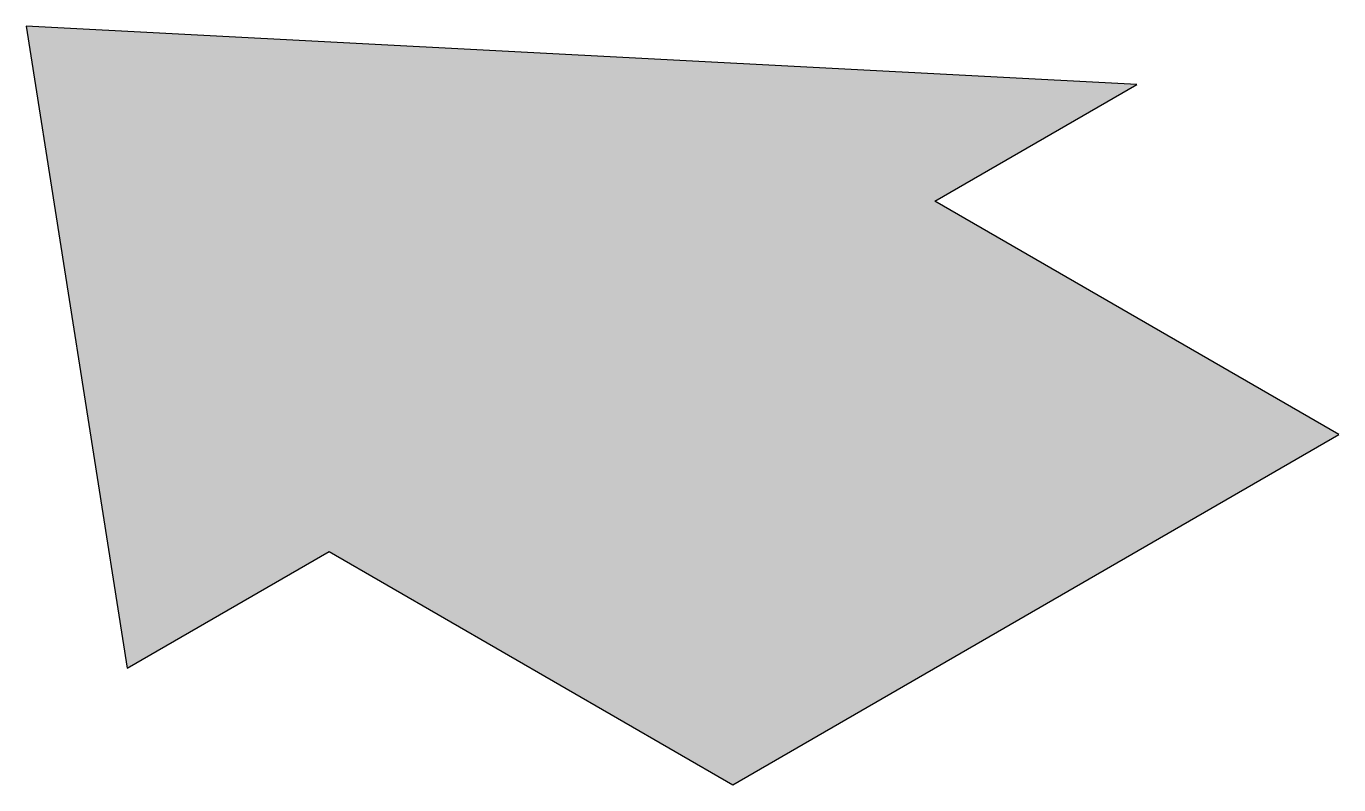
# Model space of a CAD drawing. Header units: millimetres. Extents: x -10142.385 to -10141.822, y -110.192 to -109.867.
import ezdxf

# ---------------------------------------------------------------- set-up
doc = ezdxf.new("R2010")
doc.units = ezdxf.units.MM
doc.layers.add('Tub_iso_símbolos', color=2, linetype='Continuous')

msp = doc.modelspace()

# ---------------------------------------------------------------- hatches: boundary and pattern name
at = {"layer": 'Tub_iso_símbolos'}
msp.add_hatch(color=1, dxfattribs=at).paths.add_polyline_path([(-10141.99527, -109.94161), (-10141.90867, -109.89161), (-10142.38498, -109.86661), (-10142.34168, -110.14161), (-10142.25508, -110.09161), (-10142.08187, -110.19161), (-10141.82206, -110.04161)])

# ---------------------------------------------------------------- linework, layer by layer
msp.add_lwpolyline([(-10141.82206, -110.04161), (-10141.99527, -109.94161), (-10141.90867, -109.89161), (-10142.38498, -109.86661), (-10142.34168, -110.14161), (-10142.25508, -110.09161), (-10142.08187, -110.19161)], close=True, dxfattribs=at)

doc.saveas('drawing.dxf')
